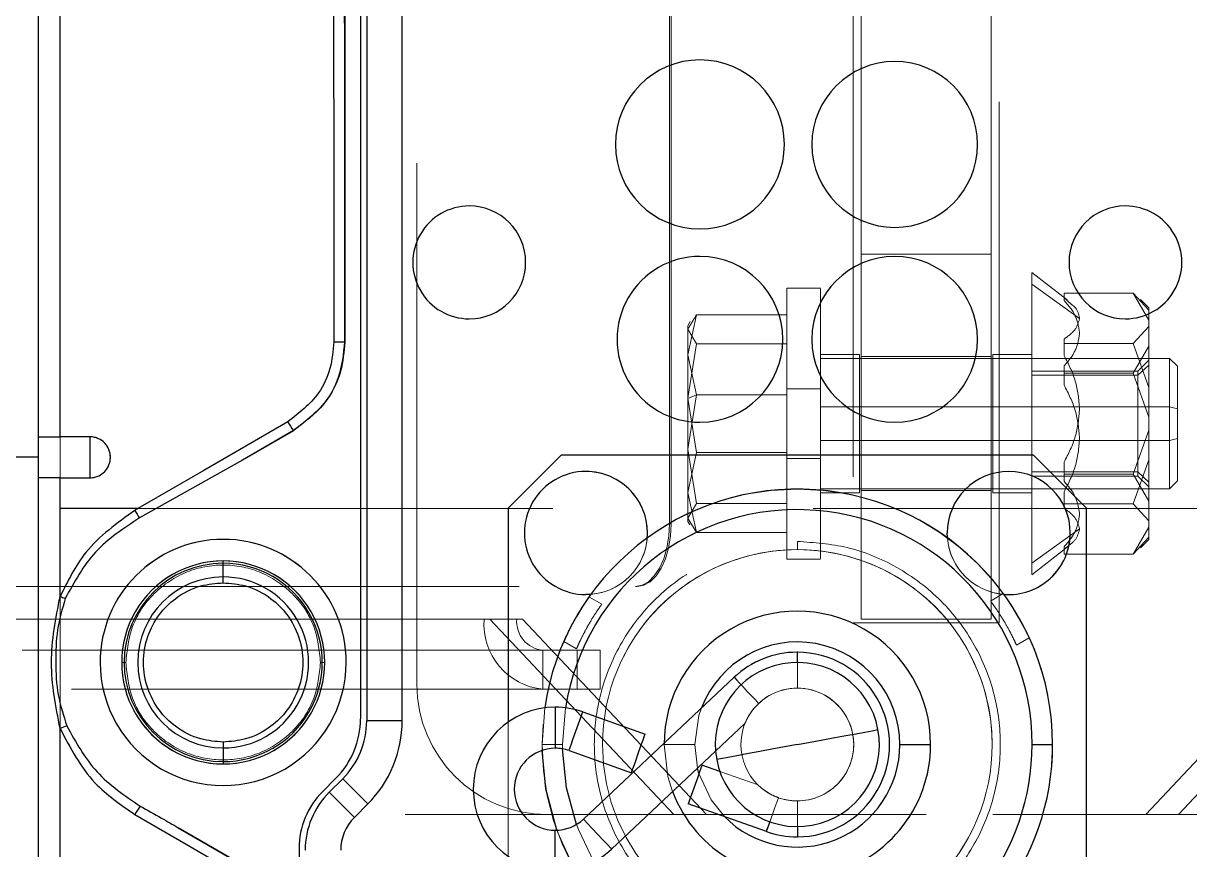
# Model space of a CAD drawing. Header units: millimetres. Extents: x 126 to 938, y 244 to 707.
# Drawn here: x 726.936 to 729.78, y 560.231 to 562.245 of the extents above; entities that cross this region are included whole.
import ezdxf

# ---------------------------------------------------------------- set-up
doc = ezdxf.new("R2010")
doc.units = ezdxf.units.MM
doc.linetypes.add('HIDDEN', pattern=[1.905, 1.27, -0.635])

msp = doc.modelspace()

# ---------------------------------------------------------------- linework, layer by layer
at = {"color": 7, "linetype": 'HIDDEN', "lineweight": 18}
for p, q in [((727.8954, 560.6344), (727.8954, 564.4444)), ((727.8954, 560.6344), (727.8954, 564.4444)), ((728.9596, 564.3144), (728.9596, 560.7838)), ((728.9596, 564.3144), (728.9596, 560.7838)), ((729.3152, 560.7838), (729.3152, 564.3144)), ((729.3152, 560.7838), (729.3152, 564.3144)), ((728.9787, 564.2856), (728.9787, 560.7931)), ((728.9787, 564.2856), (728.9787, 560.7931)), ((728.9787, 560.7931), (728.9787, 564.2856)), ((729.2962, 560.7931), (729.2962, 564.2856)), ((729.2962, 560.7931), (729.2962, 564.2856)), ((729.2962, 560.7931), (729.2962, 564.2856)), ((728.5113, 561.0249), (728.5113, 564.0538)), ((728.5156, 561.0249), (728.5156, 564.0538)), ((728.9787, 561.1106), (728.9787, 563.9681)), ((729.2962, 561.1106), (729.2962, 563.9681)), ((726.9733, 563.6373), (726.9733, 559.6123)), ((728.9787, 561.6821), (728.9787, 563.3966)), ((728.9787, 563.3966), (728.9787, 561.6821)), ((729.2962, 561.6821), (729.2962, 563.3966)), ((729.2962, 563.3966), (729.2962, 561.6821)), ((727.7583, 560.5501), (727.7583, 563.3173)), ((727.7733, 563.3123), (727.7733, 560.5451)), ((729.2962, 561.6821), (728.9787, 561.6821)), ((729.2962, 561.6821), (728.9787, 561.6821)), ((729.4811, 561.5708), (729.3948, 561.6377)), ((729.3948, 560.9291), (729.3948, 561.6371)), ((728.7974, 561.1847), (728.7974, 561.5996)), ((728.88, 561.5996), (728.7974, 561.5996)), ((729.5117, 561.526), (729.3948, 561.6096)), ((729.3948, 561.6096), (729.3948, 560.9016)), ((728.88, 561.1847), (728.88, 561.5978)), ((729.4736, 561.5874), (729.4736, 561.5698)), ((729.4736, 561.5874), (729.6425, 561.5874)), ((729.4736, 561.5763), (729.4736, 561.5874)), ((729.4736, 561.5763), (729.4736, 561.5698)), ((729.6425, 561.5874), (729.6806, 561.5216)), ((729.6806, 561.546), (729.6425, 561.5874)), ((729.6806, 561.552), (729.6604, 561.5722)), ((729.6806, 561.5216), (729.6806, 561.552)), ((729.6806, 561.5059), (729.6806, 561.546)), ((728.5774, 561.5348), (728.5561, 561.4373)), ((728.5621, 561.5179), (728.5561, 561.5075)), ((728.7974, 561.5348), (728.5774, 561.5348)), ((728.7974, 561.3399), (728.7974, 561.5348)), ((728.7974, 561.4642), (728.7974, 561.5348)), ((729.6806, 561.5216), (729.6806, 561.458)), ((728.5561, 561.4373), (728.5561, 561.5075)), ((728.5561, 561.4995), (728.5774, 561.4642)), ((728.5561, 561.4995), (728.5561, 561.3315)), ((729.6425, 561.4645), (729.6806, 561.5059)), ((729.6806, 561.5059), (729.6806, 561.3573)), ((728.5774, 561.4642), (728.5561, 561.3315)), ((728.7974, 561.4642), (728.5774, 561.4642)), ((728.7974, 561.1988), (728.7974, 561.4642)), ((729.4736, 561.4358), (729.4736, 561.4756)), ((729.4736, 561.4645), (729.4736, 561.4756)), ((729.4736, 561.4645), (729.6425, 561.4645)), ((729.4736, 561.4358), (729.4736, 561.4645)), ((729.6806, 561.3573), (729.6425, 561.4645)), ((729.6806, 561.458), (729.6425, 561.3922)), ((729.6806, 561.285), (729.6806, 561.458)), ((728.5561, 561.4373), (728.5774, 561.3399)), ((728.5561, 561.3304), (728.5561, 561.4373)), ((728.9749, 561.4376), (728.88, 561.4376)), ((728.88, 561.1011), (728.88, 561.4376)), ((728.88, 561.4376), (728.88, 561.1011)), ((728.9749, 561.1011), (728.9749, 561.4376)), ((728.9749, 561.4376), (728.9749, 561.1011)), ((729.2962, 561.4326), (728.9787, 561.4326)), ((728.9787, 561.1062), (728.9787, 561.4326)), ((728.9787, 561.4326), (728.9787, 561.1062)), ((729.2962, 561.1062), (729.2962, 561.4326)), ((729.2962, 561.4326), (729.2962, 561.1062)), ((729.3, 561.4376), (729.3948, 561.4376)), ((729.3, 561.4376), (729.3, 561.1011)), ((729.3, 561.1011), (729.3, 561.4376)), ((729.3948, 561.4376), (729.3948, 561.1011)), ((729.3948, 561.1011), (729.3948, 561.4376)), ((729.7309, 561.4281), (728.88, 561.4281)), ((728.88, 561.2286), (728.88, 561.4275)), ((729.4736, 561.4099), (729.4736, 561.3635)), ((729.4736, 561.4099), (729.4736, 561.3922)), ((729.6806, 561.4237), (729.6539, 561.397)), ((729.6539, 561.3873), (729.6806, 561.4119)), ((729.6806, 561.1268), (729.6806, 561.4235)), ((729.6806, 561.4119), (729.6806, 561.1152)), ((729.7309, 561.2286), (729.7309, 561.4281)), ((729.7499, 561.4091), (729.7309, 561.4281)), ((729.7499, 561.2335), (729.7499, 561.4091)), ((729.3948, 561.1515), (729.3948, 561.397)), ((729.6539, 561.397), (729.3948, 561.397)), ((729.3948, 561.3873), (729.6539, 561.3873)), ((729.3948, 561.3873), (729.3948, 561.1417)), ((729.4736, 561.3922), (729.4736, 561.3635)), ((729.4736, 561.3922), (729.6425, 561.3922)), ((729.6425, 561.3922), (729.6806, 561.285)), ((729.6539, 561.1515), (729.6539, 561.397)), ((729.6539, 561.3873), (729.6539, 561.1417)), ((728.7974, 561.3541), (728.7974, 560.9392)), ((728.88, 561.3541), (728.7974, 561.3541)), ((728.88, 561.3541), (728.88, 560.9409)), ((729.6806, 561.2537), (729.6806, 561.3573)), ((728.5774, 561.3399), (728.5561, 561.2072)), ((728.5561, 561.3304), (728.5774, 561.3399)), ((728.5561, 561.3315), (728.5774, 561.1988)), ((728.5561, 561.3315), (728.5561, 561.1014)), ((728.5561, 561.2072), (728.5561, 561.3304)), ((728.7974, 561.3399), (728.5774, 561.3399)), ((728.7974, 561.0745), (728.7974, 561.3399)), ((729.7309, 561.3101), (728.88, 561.3101)), ((728.88, 561.3101), (728.88, 561.1112)), ((729.7309, 561.3101), (729.7309, 561.1106)), ((729.7499, 561.3052), (729.7309, 561.3101)), ((729.7499, 561.3052), (729.7499, 561.1297)), ((729.6806, 561.285), (729.6806, 561.1814)), ((726.9733, 561.2373), (727.0983, 561.2373)), ((729.6425, 561.1465), (729.6806, 561.2537)), ((729.6806, 561.2537), (729.6806, 561.0807)), ((729.7499, 561.2335), (729.7309, 561.2286)), ((728.5561, 561.2072), (728.5774, 561.0745)), ((728.5561, 561.0392), (728.5561, 561.2072)), ((729.7309, 561.2286), (728.88, 561.2286)), ((726.9733, 561.1873), (726.7802, 561.1873)), ((726.9733, 561.1873), (726.9733, 559.6123)), ((726.9733, 559.6123), (726.9733, 561.1873)), ((728.2475, 561.1923), (728.1183, 561.063)), ((729.399, 561.1923), (728.2475, 561.1923)), ((728.5774, 561.1988), (728.5561, 561.1014)), ((728.7974, 561.1988), (728.5774, 561.1988)), ((728.7974, 561.0039), (728.7974, 561.1988)), ((728.88, 561.1847), (728.7974, 561.1847)), ((729.5283, 561.063), (729.399, 561.1923)), ((729.4736, 561.1288), (729.4736, 561.1752)), ((729.4736, 561.1465), (729.4736, 561.1752)), ((729.6806, 561.1814), (729.6425, 561.0742)), ((729.6806, 561.0328), (729.6806, 561.1814)), ((729.3948, 561.1515), (729.6539, 561.1515)), ((729.4736, 561.1465), (729.6425, 561.1465)), ((729.4736, 561.1288), (729.4736, 561.1465)), ((729.6806, 561.0807), (729.6425, 561.1465)), ((729.6539, 561.1515), (729.6806, 561.1268)), ((727.0983, 561.1373), (726.9733, 561.1373)), ((729.3948, 561.1417), (729.6539, 561.1417)), ((729.6539, 561.1417), (729.6806, 561.1151)), ((729.7309, 561.1106), (729.7499, 561.1297)), ((728.5561, 561.1014), (728.5774, 561.0039)), ((728.5561, 561.1014), (728.5561, 561.0312)), ((728.88, 561.1106), (729.7309, 561.1106)), ((728.9749, 561.1011), (728.88, 561.1011)), ((728.9787, 561.1106), (729.2962, 561.1106)), ((728.9787, 560.7931), (728.9787, 561.1106)), ((729.2962, 561.1062), (728.9787, 561.1062)), ((729.2962, 561.1106), (729.2962, 560.7931)), ((729.3, 561.1011), (729.3948, 561.1011)), ((729.4736, 561.1029), (729.4736, 561.0631)), ((729.4736, 561.1029), (729.4736, 561.0742)), ((730.1319, 561.0623), (727.026, 561.0623)), ((728.1183, 561.063), (728.1183, 559.9115)), ((728.5774, 561.0745), (728.5561, 561.0392)), ((728.7974, 561.0745), (728.5774, 561.0745)), ((728.7974, 561.0039), (728.7974, 561.0745)), ((729.4736, 561.0742), (729.6425, 561.0742)), ((729.4736, 561.0742), (729.4736, 561.0631)), ((729.5283, 559.9115), (729.5283, 561.063)), ((729.6425, 561.0742), (729.6806, 561.0328)), ((729.6806, 561.0171), (729.6806, 561.0807)), ((728.5561, 561.0392), (728.5774, 561.0039)), ((728.5561, 561.0312), (728.561, 561.0228)), ((729.6806, 561.0328), (729.6806, 560.9927)), ((728.5113, 561.0249), (728.5156, 561.0249)), ((728.7974, 561.0039), (728.5774, 561.0039)), ((729.5117, 561.0127), (729.3948, 560.9291)), ((729.6425, 560.9513), (729.6806, 561.0171)), ((729.6806, 561.0171), (729.6806, 560.9867)), ((728.8233, 560.9823), (728.8233, 560.9623)), ((729.6806, 560.9927), (729.6425, 560.9513)), ((729.6604, 560.9665), (729.6806, 560.9867)), ((729.3948, 560.9011), (729.4811, 560.9679)), ((729.4736, 560.9624), (729.4736, 560.9689)), ((729.4736, 560.9513), (729.4736, 560.9689)), ((729.4736, 560.9624), (729.4736, 560.9513)), ((729.4736, 560.9513), (729.6425, 560.9513)), ((728.7974, 560.9392), (728.88, 560.9392)), ((724.9661, 560.8725), (728.4284, 560.8725)), ((724.9704, 560.8725), (728.4327, 560.8725)), ((728.4327, 560.8725), (728.4284, 560.8725)), ((728.3152, 560.8469), (728.3464, 560.8292)), ((729.3254, 560.8552), (729.2945, 560.837)), ((725.0046, 560.7931), (728.0595, 560.7931)), ((725.0842, 560.7931), (728.1391, 560.7931)), ((728.0733, 560.7931), (728.0595, 560.7931)), ((728.1391, 560.7931), (728.0595, 560.7931)), ((728.5222, 560.3169), (728.0733, 560.7931)), ((728.0733, 560.7931), (728.1529, 560.7931)), ((728.1529, 560.7931), (728.1391, 560.7931)), ((728.6018, 560.3169), (728.1529, 560.7931)), ((728.9596, 560.7838), (729.3152, 560.7838)), ((728.9596, 560.7838), (729.3152, 560.7838)), ((728.9787, 560.7931), (729.2962, 560.7931)), ((728.9787, 560.7931), (729.2962, 560.7931)), ((729.2962, 560.7931), (728.9787, 560.7931)), ((729.2962, 560.7931), (728.9787, 560.7931)), ((729.673, 560.3169), (730.1219, 560.7931)), ((729.7526, 560.3169), (730.2015, 560.7931)), ((729.3888, 560.7475), (729.3578, 560.7293)), ((728.2536, 560.7381), (728.2848, 560.7205)), ((728.203, 560.7169), (725.1482, 560.7169)), ((725.4948, 560.7169), (728.3423, 560.7169)), ((728.203, 560.7169), (728.203, 560.622)), ((728.2861, 560.7169), (728.203, 560.7169)), ((728.2861, 560.622), (728.2861, 560.7169)), ((728.2861, 560.7169), (728.3423, 560.7169)), ((728.3423, 560.7169), (728.3423, 560.622)), ((728.8233, 560.7123), (728.8233, 560.6248)), ((727.1858, 560.6873), (727.1758, 560.6873)), ((727.6608, 560.6873), (727.6708, 560.6873)), ((728.8233, 560.6248), (728.8233, 560.6873)), ((725.1482, 560.622), (728.203, 560.622)), ((725.4948, 560.622), (728.3423, 560.622)), ((728.2861, 560.622), (728.203, 560.622)), ((728.3423, 560.622), (728.2861, 560.622)), ((728.2008, 560.4873), (728.2072, 560.5765)), ((728.2332, 560.4782), (728.2332, 560.5782)), ((728.2508, 560.4873), (728.2578, 560.5767)), ((728.1183, 560.5419), (728.1183, 560.2146)), ((728.6959, 560.539), (728.6239, 560.4713)), ((728.2508, 560.4873), (728.2008, 560.4873)), ((728.2009, 560.4729), (728.2008, 560.4873)), ((728.2509, 560.4767), (728.2508, 560.4873)), ((728.5733, 560.4873), (728.4983, 560.4873)), ((728.5799, 560.4299), (728.5733, 560.4873)), ((727.6654, 560.3723), (727.6982, 560.4051)), ((728.7275, 560.3886), (728.6343, 560.4216)), ((727.6818, 560.3708), (727.7147, 560.4037)), ((728.8233, 560.2623), (728.8233, 560.3498)), ((728.8233, 560.3498), (728.8233, 560.2873)), ((727.8674, 560.3169), (730.4074, 560.3169)), ((727.8674, 560.3169), (730.4074, 560.3169)), ((728.2129, 560.3169), (728.8038, 560.3169)), ((728.2129, 560.3169), (728.8038, 560.3169)), ((728.8677, 560.3169), (728.5222, 560.3169)), ((728.5222, 560.3169), (728.6018, 560.3169)), ((728.9473, 560.3169), (728.6018, 560.3169)), ((728.8038, 560.3169), (728.9749, 560.3169)), ((728.8038, 560.3169), (728.88, 560.3169)), ((728.88, 560.3169), (728.8677, 560.3169)), ((728.9473, 560.3169), (728.8677, 560.3169)), ((728.9749, 560.3169), (728.88, 560.3169)), ((728.88, 560.3169), (728.9749, 560.3169)), ((728.9749, 560.3169), (728.9473, 560.3169)), ((729.471, 560.3169), (729.3, 560.3169)), ((729.3948, 560.3169), (729.3, 560.3169)), ((729.3, 560.3169), (729.3275, 560.3169)), ((729.3, 560.3169), (729.3948, 560.3169)), ((729.4071, 560.3169), (729.3275, 560.3169)), ((729.3275, 560.3169), (729.673, 560.3169)), ((729.471, 560.3169), (729.3948, 560.3169)), ((729.3948, 560.3169), (729.4071, 560.3169)), ((729.4071, 560.3169), (729.7526, 560.3169)), ((730.062, 560.3169), (729.471, 560.3169)), ((730.062, 560.3169), (729.471, 560.3169)), ((729.7526, 560.3169), (729.673, 560.3169)), ((728.2332, 560.2782), (728.2332, 560.1782)), ((727.6083, 559.9173), (727.6083, 560.2344))]:
    msp.add_line(p, q, dxfattribs=at)
at = {"color": 7, "linetype": 'Continuous', "lineweight": 25}
for p, q in [((726.9733, 561.2372), (726.9733, 563.6373)), ((727.7198, 563.3159), (727.7198, 561.4686)), ((727.7583, 563.3173), (727.7583, 560.5501)), ((727.7733, 563.3123), (727.7733, 560.5451)), ((727.8599, 560.5451), (727.8599, 563.3123)), ((727.7193, 561.4689), (727.7198, 561.4686)), ((726.9733, 561.2373), (727.0257, 561.2373)), ((726.9733, 561.1373), (726.9733, 561.2372)), ((727.0983, 561.2373), (727.0257, 561.2373)), ((727.0983, 561.2373), (727.0983, 561.1373)), ((727.5946, 561.2524), (727.4707, 561.1805)), ((727.5948, 561.2522), (727.4707, 561.1805)), ((727.5946, 561.2524), (727.5948, 561.2522)), ((726.9733, 561.1873), (726.8987, 561.1873)), ((727.4707, 561.1805), (727.2193, 561.0394)), ((728.2475, 561.1923), (728.1183, 561.063)), ((729.399, 561.1923), (728.2475, 561.1923)), ((729.5283, 561.063), (729.399, 561.1923)), ((727.0257, 561.1373), (726.9733, 561.1373)), ((726.9733, 559.6123), (726.9733, 561.1373)), ((727.0257, 561.0623), (727.0257, 561.1373)), ((727.0257, 561.1373), (727.0983, 561.1373)), ((727.0257, 560.8483), (727.0257, 561.0623)), ((727.2154, 561.0623), (727.0257, 561.0623)), ((728.1183, 561.063), (728.1183, 560.5419)), ((729.5283, 559.9115), (729.5283, 561.063)), ((729.1892, 560.9908), (729.1888, 561.0028)), ((727.4233, 560.9289), (727.4233, 560.9348)), ((727.4233, 560.8956), (727.4233, 560.9289)), ((727.4233, 560.8815), (727.4233, 560.8956)), ((728.3197, 560.8532), (728.3078, 560.8528)), ((728.8233, 560.6873), (728.8233, 560.7123)), ((728.669, 560.6511), (728.3018, 560.3054)), ((728.2332, 560.5782), (728.2332, 560.4782)), ((728.3001, 560.5667), (728.4522, 560.5128)), ((727.0257, 559.6123), (727.0257, 560.5264)), ((727.8599, 560.5451), (727.7733, 560.5451)), ((727.4233, 560.493), (727.4233, 560.4789)), ((727.4233, 560.4789), (727.4233, 560.4456)), ((728.2667, 560.4725), (728.4188, 560.4185)), ((728.6239, 560.4713), (728.3703, 560.2326)), ((729.0733, 560.4873), (729.1483, 560.4873)), ((729.3958, 560.4873), (729.4458, 560.4873)), ((727.4233, 560.4456), (727.4233, 560.4398)), ((728.6343, 560.4216), (728.5907, 560.4371)), ((727.6982, 560.4051), (727.6654, 560.3723)), ((727.7147, 560.4037), (727.6818, 560.3708)), ((727.7759, 560.3424), (727.7147, 560.4037)), ((727.7431, 560.3096), (727.6818, 560.3708)), ((727.7759, 560.3424), (727.7431, 560.3096)), ((728.748, 560.2752), (728.5573, 560.3429)), ((727.3138, 560.2846), (727.4446, 560.2087)), ((727.4448, 560.2089), (727.3138, 560.2846)), ((728.2332, 560.1782), (728.2332, 560.2782)), ((728.8233, 560.2873), (728.8233, 560.2623)), ((727.6083, 560.2344), (727.6083, 559.9173))]:
    msp.add_line(p, q, dxfattribs=at)
at = {"color": 7, "linetype": 'Continuous', "lineweight": 25, "flags": 128}
for points in [[(727.0257, 561.2373), (727.0257, 562.4392), (727.0257, 563.6373)], [(727.5809, 561.2739), (727.3762, 561.1554), (727.2154, 561.0623)], [(728.669, 560.6511), (728.6706, 560.6494), (728.6751, 560.6446), (728.6822, 560.6371), (728.6862, 560.6329)], [(728.2667, 560.4725), (728.2679, 560.4761), (728.2716, 560.4863), (728.277, 560.5016), (728.2834, 560.5196), (728.2898, 560.5376), (728.2952, 560.5529), (728.2988, 560.5631), (728.3001, 560.5667)], [(728.8233, 560.4873), (728.8546, 560.4931), (728.8853, 560.4987), (728.9146, 560.5041), (728.9419, 560.5092), (728.9666, 560.5137), (728.9881, 560.5177), (729.006, 560.521), (729.0199, 560.5236)], [(728.4188, 560.4185), (728.4201, 560.4221), (728.4237, 560.4323), (728.4291, 560.4476), (728.4355, 560.4656), (728.4419, 560.4837), (728.4474, 560.4989), (728.451, 560.5092), (728.4522, 560.5128)], [(728.2369, 560.2783), (728.2102, 560.3792), (728.2009, 560.4729)], [(728.2849, 560.2926), (728.2605, 560.3821), (728.2509, 560.4767)], [(728.8233, 560.4873), (728.7919, 560.4815), (728.7612, 560.4758), (728.7319, 560.4704), (728.7046, 560.4653), (728.6799, 560.4608), (728.6584, 560.4568), (728.6405, 560.4535), (728.6266, 560.4509)], [(728.5907, 560.4371), (728.5895, 560.4335), (728.5858, 560.4233), (728.5804, 560.408), (728.574, 560.39), (728.5676, 560.3719), (728.5622, 560.3567), (728.5586, 560.3464), (728.5573, 560.3429)], [(728.5835, 560.4166), (728.5834, 560.4168), (728.5799, 560.4299)], [(727.2079, 560.3168), (727.3327, 560.2445), (727.4308, 560.1876)], [(728.3018, 560.3054), (728.3044, 560.3026), (728.3118, 560.2947), (728.3229, 560.2829), (728.3361, 560.269), (728.3492, 560.2551), (728.3603, 560.2432), (728.3677, 560.2354), (728.3703, 560.2326)]]:
    msp.add_lwpolyline(points, dxfattribs=at)
at = {"color": 7, "linetype": 'HIDDEN', "lineweight": 18, "flags": 128}
for points in [[(727.026, 563.6373), (727.026, 562.352), (727.026, 561.0623)], [(727.026, 561.0623), (727.026, 560.7928), (727.026, 560.5909), (727.026, 559.6123)], [(728.4284, 560.8725), (728.4446, 560.8754), (728.4601, 560.8841), (728.4745, 560.8982), (728.487, 560.9171), (728.4974, 560.9402), (728.505, 560.9666), (728.5097, 560.9951), (728.5113, 561.0249)], [(728.5156, 561.0249), (728.514, 560.9951), (728.5093, 560.9666), (728.5016, 560.9402), (728.4913, 560.9171), (728.4787, 560.8982), (728.4644, 560.8841), (728.4488, 560.8754), (728.4327, 560.8725)], [(728.729, 560.5874), (728.7211, 560.5958), (728.7116, 560.6059), (728.7013, 560.6168), (728.6912, 560.6276), (728.6822, 560.6371), (728.6751, 560.6446), (728.6706, 560.6494), (728.669, 560.6511)], [(728.6862, 560.6329), (728.6912, 560.6276), (728.7013, 560.6168), (728.7116, 560.6059), (728.7211, 560.5958), (728.729, 560.5874)], [(728.5733, 560.4873), (728.5834, 560.5577), (728.5897, 560.5764)], [(728.3001, 560.5667), (728.2988, 560.5631), (728.2952, 560.5529), (728.2898, 560.5376), (728.2834, 560.5196), (728.277, 560.5016), (728.2716, 560.4863), (728.2679, 560.4761), (728.2667, 560.4725)], [(728.4522, 560.5128), (728.451, 560.5092), (728.4474, 560.4989), (728.4419, 560.4837), (728.4355, 560.4656), (728.4291, 560.4476), (728.4237, 560.4323), (728.4201, 560.4221), (728.4188, 560.4185)], [(728.5191, 560.3727), (728.5077, 560.4095), (728.4983, 560.4873)], [(728.5573, 560.3429), (728.5586, 560.3464), (728.5622, 560.3567), (728.5676, 560.3719), (728.574, 560.39), (728.5804, 560.408), (728.5858, 560.4233), (728.5895, 560.4335), (728.5907, 560.4371)], [(728.6453, 560.3116), (728.6129, 560.3521), (728.5835, 560.4166)], [(728.748, 560.2752), (728.7488, 560.2773), (728.751, 560.2836), (728.7545, 560.2933), (728.7588, 560.3057), (728.7638, 560.3195), (728.7688, 560.3337), (728.7734, 560.3468), (728.7773, 560.3577)], [(728.7773, 560.3577), (728.7734, 560.3468), (728.7688, 560.3337), (728.7638, 560.3195), (728.7588, 560.3057), (728.7564, 560.2988)], [(728.3271, 560.2016), (728.2894, 560.2804), (728.2849, 560.2926)], [(728.3703, 560.2326), (728.3677, 560.2354), (728.3603, 560.2432), (728.3492, 560.2551), (728.3361, 560.269), (728.3229, 560.2829), (728.3118, 560.2947), (728.3044, 560.3026), (728.3018, 560.3054)], [(728.2798, 560.1837), (728.2383, 560.2743), (728.2369, 560.2783)]]:
    msp.add_lwpolyline(points, dxfattribs=at)
at = {"color": 7, "linetype": 'Continuous', "lineweight": 25}
for centre, radius, start, end in [((728.5858, 561.9498), 0.206, 90, 270), ((728.5858, 561.9498), 0.206, 270.0017, 89.9983), ((729.0608, 561.9498), 0.2021, 90, 270), ((729.0608, 561.9498), 0.2021, 270, 90), ((728.0233, 561.6623), 0.1375, 89.9988, 270.0012), ((728.0233, 561.6623), 0.1375, 270.0012, 89.9988), ((729.6233, 561.6623), 0.1375, 90.0012, 269.9988), ((729.6233, 561.6623), 0.1375, 269.9988, 90.0012), ((728.5858, 561.4748), 0.2021, 89.9983, 270.0017), ((728.5858, 561.4748), 0.2021, 270, 90), ((729.0608, 561.4748), 0.2021, 90, 270), ((729.0608, 561.4748), 0.2021, 270, 90), ((727.6993, 562.1876), 0.719, 269.5025, 271.5918), ((727.7174, 561.3458), 0.1543, 207.8073, 217.2932), ((728.3078, 561.0028), 0.15, 89.9993, 270.0007), ((728.3078, 561.0027), 0.15, 355.4348, 89.9976), ((729.3388, 561.0028), 0.15, 0.0015, 179.9985), ((728.8233, 560.4872), 0.6225, 0.0004, 171.7553), ((728.8233, 560.4873), 0.5725, 359.9998, 171.0108), ((727.5291, 561.2411), 0.3697, 209.708, 213.0766), ((729.3388, 561.0028), 0.15, 265.4348, 359.9976), ((727.4233, 560.6873), 0.3, 0.0006, 179.9994), ((727.4233, 560.6873), 0.2475, 89.9998, 270.0002), ((727.4233, 560.6873), 0.2416, 90.0004, 269.9996), ((727.4233, 560.6873), 0.2475, 269.9998, 90.0002), ((727.4233, 560.6873), 0.2416, 269.9992, 90.0008), ((727.4233, 560.6873), 0.2084, 90.0008, 269.9992), ((727.4233, 560.6873), 0.2084, 269.9992, 90.0008), ((727.5858, 562.2237), 1.485, 247.8406, 248.3579), ((728.8233, 560.4873), 0.325, 359.9995, 180.0005), ((728.8233, 560.4873), 0.25, 359.9996, 159.1086), ((728.8233, 560.4872), 0.225, 90.0029, 133.2627), ((728.8233, 560.4873), 0.225, 269.9988, 90.0012), ((727.4233, 560.6873), 0.3, 179.9994, 0.0006), ((728.8233, 560.4873), 0.2, 10.47, 190.47), ((728.2332, 560.3782), 0.2, 90.0009, 269.9991), ((728.2332, 560.378), 0.2002, 70.4789, 89.9857), ((727.5532, 560.5501), 0.205, 315.0029, 359.9998), ((727.2713, 559.9249), 0.6497, 110.6711, 112.214), ((727.5733, 560.5451), 0.2, 314.9983, 0.0019), ((727.5732, 560.5451), 0.2866, 315.0019, 0), ((728.8233, 560.4873), 0.2, 190.47, 10.47), ((728.2332, 560.3782), 0.1, 90, 270), ((728.2332, 560.3782), 0.1, 70.4739, 90.0024), ((728.8233, 560.4873), 0.6225, 209.1846, 359.9995), ((728.8233, 560.4873), 0.5725, 209.9298, 0), ((728.8233, 560.4873), 0.325, 200.648, 359.9999), ((728.8233, 560.4873), 0.25, 224.6292, 359.9995), ((727.8033, 560.2344), 0.1951, 135.0075, 179.9943), ((727.8232, 560.2294), 0.2, 134.9983, 180.0019), ((727.3837, 560.2198), 0.2008, 144.1506, 151.1112), ((727.8233, 560.2294), 0.1134, 135.0033, 179.9924), ((728.2332, 560.3782), 0.1, 269.9971, 313.2738), ((714.3553, 565.3931), 15.2755, 340.42518, 340.51895), ((728.8232, 560.4871), 0.2248, 250.4647, 270.0118), ((728.2333, 560.3782), 0.2, 269.9953, 313.2695)]:
    msp.add_arc(centre, radius, start, end, dxfattribs=at)
at = {"color": 7, "linetype": 'HIDDEN', "lineweight": 18}
for centre, radius, start, end in [((728.5858, 561.9498), 0.206, 90, 270), ((728.5858, 561.9498), 0.206, 270.0017, 89.9983), ((729.0608, 561.9498), 0.2021, 90, 270), ((729.0608, 561.9498), 0.2021, 270, 90), ((728.0233, 561.6623), 0.1375, 89.9988, 270.0012), ((728.0233, 561.6623), 0.1375, 270.0012, 89.9988), ((729.6233, 561.6623), 0.1375, 90.0012, 269.9988), ((729.6233, 561.6623), 0.1375, 269.9988, 90.0012), ((728.5858, 561.4748), 0.2021, 89.9983, 270.0017), ((728.5858, 561.4748), 0.2021, 270, 90), ((729.0608, 561.4748), 0.2021, 90, 270), ((729.0608, 561.4748), 0.2021, 270, 90), ((727.0983, 561.1873), 0.05, 269.9966, 90.0034), ((728.3078, 561.0028), 0.15, 89.9993, 270.0007), ((728.3078, 561.0028), 0.15, 270.0015, 89.9985), ((729.3388, 561.0028), 0.15, 0.0015, 179.9985), ((728.8233, 560.4872), 0.6225, 0.0003, 179.9997), ((729.3388, 561.0028), 0.15, 179.9993, 0.0007), ((727.4233, 560.6873), 0.3, 0.0006, 179.9994), ((728.3078, 561.0028), 0.15, 274.5693, 355.4307), ((729.3388, 561.0028), 0.15, 184.5693, 265.4307), ((728.8233, 560.4873), 0.475, 359.9996, 180.0004), ((728.8233, 560.4873), 0.475, 90.0001, 180.0006), ((728.8233, 560.4873), 0.475, 359.9994, 90.0006), ((727.4233, 560.6873), 0.2475, 90.0009, 179.9991), ((727.4233, 560.6873), 0.2475, 0.0009, 90.0005), ((728.2181, 560.7804), 0.1591, 175.4335, 264.5572), ((728.2098, 560.7875), 0.0709, 175.4437, 264.5463), ((727.4233, 560.6873), 0.3, 179.9994, 0.0006), ((727.4233, 560.6873), 0.2475, 179.9995, 269.9991), ((727.4233, 560.6873), 0.2475, 269.9995, 0.0005), ((728.2129, 560.6344), 0.3175, 180.0006, 269.9994), ((728.2129, 560.6344), 0.3175, 180.0006, 269.9994), ((728.8233, 560.4873), 0.1375, 359.9988, 180.0012), ((728.8233, 560.4873), 0.1375, 359.9988, 180.0012), ((728.8233, 560.4872), 0.1375, 90.0031, 133.2657), ((728.8233, 560.4872), 0.1375, 90.0031, 133.2657), ((728.8232, 560.4872), 0.1375, 0.0021, 89.9979), ((728.8232, 560.4872), 0.1375, 0.0021, 89.9979), ((727.5532, 560.5501), 0.205, 315.0029, 359.9998), ((727.5733, 560.5451), 0.2, 314.9983, 0.0019), ((728.8233, 560.4873), 0.6225, 180.0003, 359.9997), ((728.8233, 560.4873), 0.475, 180.0004, 359.9996), ((728.8233, 560.4873), 0.475, 180.0001, 269.9999), ((728.8233, 560.4873), 0.1375, 180.0012, 359.9988), ((728.8233, 560.4873), 0.1375, 180.0012, 359.9988), ((728.8233, 560.4873), 0.1375, 269.9978, 359.9997), ((728.8233, 560.4873), 0.1375, 269.9978, 359.9997), ((728.8233, 560.4873), 0.475, 269.9994, 359.9999), ((727.8033, 560.2344), 0.1951, 135.0075, 179.9943), ((727.8232, 560.2294), 0.2, 134.9983, 180.0019), ((728.8232, 560.4872), 0.1374, 250.467, 270.004), ((728.8232, 560.4872), 0.1374, 250.467, 270.004)]:
    msp.add_arc(centre, radius, start, end, dxfattribs=at)
for points, knots in [([(726.9733, 561.5133), (726.9733, 561.3464), (726.9733, 561.0127), (726.9733, 561.5637), (726.9733, 561.8323), (726.9733, 562.1729), (726.9733, 562.4764), (726.9733, 562.7536), (726.9733, 562.9908), (726.9733, 563.1706), (726.9733, 563.3134), (726.9733, 563.37), (726.9733, 563.4359), (726.9733, 563.37), (726.9733, 563.3134), (726.9733, 563.1706), (726.9733, 562.9908), (726.9733, 562.7534), (726.9733, 562.4771), (726.9733, 562.1697), (726.9733, 561.8452), (726.9733, 561.6244), (726.9733, 561.5133)], [0, 0, 0, 0, 0.072908, 0.145814, 0.220351, 0.293904, 0.363577, 0.426462, 0.47974, 0.521421, 0.550678, 0.567566, 0.572908, 0.57825, 0.595137, 0.624392, 0.666073, 0.719354, 0.782236, 0.851906, 0.925459, 1, 1, 1, 1]), ([(729.4736, 561.5763), (729.4759, 561.5743), (729.4827, 561.5683), (729.4915, 561.5601), (729.5065, 561.5486), (729.5095, 561.5356), (729.5117, 561.526)], [0, 0, 0, 0, 0.144408, 0.414465, 0.564679, 1, 1, 1, 1]), ([(729.5117, 561.4898), (729.5093, 561.5042), (729.5042, 561.5344), (729.4841, 561.5576), (729.4736, 561.5698)], [0, 0, 0, 0, 0.475046, 1, 1, 1, 1]), ([(728.5774, 561.5348), (728.5736, 561.5284), (728.5665, 561.5167), (728.5594, 561.5049), (728.5561, 561.4995)], [0, 0, 0, 0, 0.54052, 1, 1, 1, 1]), ([(729.5117, 561.526), (729.5089, 561.5167), (729.5025, 561.4955), (729.484, 561.4828), (729.4736, 561.4756)], [0, 0, 0, 0, 0.4347483, 1, 1, 1, 1]), ([(729.4736, 561.4099), (729.4841, 561.4221), (729.5042, 561.4453), (729.5093, 561.4755), (729.5117, 561.4898)], [0, 0, 0, 0, 0.5245706, 1, 1, 1, 1]), ([(729.4736, 561.4358), (729.4841, 561.4153), (729.5052, 561.3743), (729.5095, 561.3285), (729.5117, 561.3055)], [0, 0, 0, 0, 0.499994, 1, 1, 1, 1]), ([(729.5117, 561.2332), (729.5095, 561.2561), (729.5052, 561.302), (729.4841, 561.343), (729.4736, 561.3635)], [0, 0, 0, 0, 0.499638, 1, 1, 1, 1]), ([(729.5117, 561.3055), (729.5095, 561.2826), (729.5052, 561.2367), (729.4841, 561.1957), (729.4736, 561.1752)], [0, 0, 0, 0, 0.499638, 1, 1, 1, 1]), ([(729.4736, 561.1029), (729.4841, 561.1234), (729.5052, 561.1644), (729.5095, 561.2103), (729.5117, 561.2332)], [0, 0, 0, 0, 0.500014, 1, 1, 1, 1]), ([(729.4736, 561.1288), (729.4841, 561.1166), (729.5042, 561.0934), (729.5093, 561.0632), (729.5117, 561.0489)], [0, 0, 0, 0, 0.5245706, 1, 1, 1, 1]), ([(729.5117, 561.0127), (729.5089, 561.022), (729.5025, 561.0432), (729.484, 561.0559), (729.4736, 561.0631)], [0, 0, 0, 0, 0.435348, 1, 1, 1, 1]), ([(729.5117, 561.0489), (729.5093, 561.0345), (729.5042, 561.0044), (729.4841, 560.9811), (729.4736, 560.9689)], [0, 0, 0, 0, 0.475046, 1, 1, 1, 1]), ([(729.4736, 560.9624), (729.4759, 560.9645), (729.4849, 560.9727), (729.5041, 560.9848), (729.5091, 561.0033), (729.5117, 561.0127)], [0, 0, 0, 0, 0.144324, 0.565177, 1, 1, 1, 1]), ([(728.8233, 559.9923), (728.7824, 559.9952), (728.698, 560.0013), (728.5766, 560.0516), (728.4688, 560.1327), (728.3872, 560.2406), (728.3387, 560.362), (728.3232, 560.4872), (728.3387, 560.6125), (728.3872, 560.7339), (728.4688, 560.8418), (728.5766, 560.9229), (728.698, 560.9732), (728.7824, 560.9793), (728.8233, 560.9823)], [0, 0, 0, 0, 0.078857, 0.162865, 0.25, 0.337117, 0.421127, 0.499999, 0.57886, 0.66287, 0.750002, 0.837117, 0.921127, 1, 1, 1, 1]), ([(728.8233, 560.9823), (728.8641, 560.9793), (728.9485, 560.9732), (729.0699, 560.9229), (729.1777, 560.8418), (729.2593, 560.7339), (729.3078, 560.6125), (729.3233, 560.4873), (729.3078, 560.362), (729.2593, 560.2406), (729.1777, 560.1327), (729.07, 560.0516), (728.9485, 560.0013), (728.8641, 559.9952), (728.8233, 559.9923)], [0, 0, 0, 0, 0.078861, 0.162869, 0.25, 0.337117, 0.421128, 0.500001, 0.578859, 0.662866, 0.749998, 0.837115, 0.921124, 1, 1, 1, 1]), ([(727.1858, 560.6873), (727.1891, 560.7171), (727.1959, 560.7792), (727.251, 560.8599), (727.3312, 560.9129), (727.4233, 560.9304), (727.5153, 560.9129), (727.5955, 560.8599), (727.6506, 560.7792), (727.6575, 560.7171), (727.6608, 560.6873)], [0, 0, 0, 0, 0.120053, 0.249998, 0.379942, 0.499997, 0.620051, 0.750002, 0.879947, 1, 1, 1, 1]), ([(728.3152, 560.8469), (728.3142, 560.8456), (728.3107, 560.8406), (728.3035, 560.8299), (728.2931, 560.8137), (728.2815, 560.7942), (728.2707, 560.7742), (728.2621, 560.7569), (728.2567, 560.7452), (728.2542, 560.7396), (728.2536, 560.7381)], [0, 0, 0, 0, 0.038246, 0.146754, 0.308703, 0.499639, 0.690726, 0.853015, 0.961661, 1, 1, 1, 1]), ([(728.2536, 560.7381), (728.2542, 560.7396), (728.2567, 560.7452), (728.2621, 560.7569), (728.2707, 560.7741), (728.2815, 560.7941), (728.293, 560.8137), (728.3035, 560.8299), (728.3107, 560.8406), (728.3142, 560.8456), (728.3152, 560.8469)], [0, 0, 0, 0, 0.038233, 0.146772, 0.3087, 0.499659, 0.690742, 0.853034, 0.961687, 1, 1, 1, 1]), ([(729.2945, 560.837), (729.2954, 560.8357), (729.2991, 560.8308), (729.3065, 560.8203), (729.3172, 560.8043), (729.3292, 560.7849), (729.3403, 560.7651), (729.3491, 560.748), (729.3546, 560.7363), (729.3572, 560.7307), (729.3578, 560.7293)], [0, 0, 0, 0, 0.038231, 0.146794, 0.308703, 0.499643, 0.690731, 0.852958, 0.961684, 1, 1, 1, 1]), ([(729.3578, 560.7293), (729.3572, 560.7307), (729.3546, 560.7363), (729.3491, 560.7479), (729.3403, 560.7651), (729.3292, 560.7849), (729.3173, 560.8042), (729.3065, 560.8202), (729.2991, 560.8308), (729.2954, 560.8357), (729.2945, 560.837)], [0, 0, 0, 0, 0.038253, 0.146786, 0.308737, 0.499654, 0.690716, 0.852995, 0.961702, 1, 1, 1, 1]), ([(729.3888, 560.7475), (729.3881, 560.7489), (729.3855, 560.7545), (729.3799, 560.7661), (729.3711, 560.7832), (729.3599, 560.803), (729.348, 560.8223), (729.3374, 560.8384), (729.3299, 560.8489), (729.3263, 560.8539), (729.3254, 560.8552)], [0, 0, 0, 0, 0.038211, 0.146737, 0.308684, 0.49965, 0.690757, 0.853016, 0.961692, 1, 1, 1, 1]), ([(729.3254, 560.8552), (729.3263, 560.8539), (729.3299, 560.849), (729.3373, 560.8384), (729.348, 560.8224), (729.3599, 560.803), (729.371, 560.7832), (729.3799, 560.7661), (729.3855, 560.7545), (729.3881, 560.7489), (729.3888, 560.7475)], [0, 0, 0, 0, 0.038242, 0.146746, 0.308689, 0.499665, 0.69072, 0.853029, 0.961726, 1, 1, 1, 1]), ([(728.2848, 560.7205), (728.2854, 560.7219), (728.2879, 560.7275), (728.2932, 560.7393), (728.3017, 560.7565), (728.3125, 560.7765), (728.3241, 560.7961), (728.3346, 560.8123), (728.3419, 560.8229), (728.3454, 560.8279), (728.3464, 560.8292)], [0, 0, 0, 0, 0.038255, 0.146815, 0.308757, 0.499653, 0.690716, 0.852969, 0.961674, 1, 1, 1, 1]), ([(728.3464, 560.8292), (728.3454, 560.8279), (728.3419, 560.8229), (728.3346, 560.8123), (728.3241, 560.7961), (728.3125, 560.7766), (728.3017, 560.7566), (728.2932, 560.7393), (728.2879, 560.7275), (728.2854, 560.7219), (728.2848, 560.7205)], [0, 0, 0, 0, 0.03826, 0.146793, 0.308729, 0.499644, 0.690689, 0.852972, 0.961658, 1, 1, 1, 1]), ([(727.6608, 560.6873), (727.6575, 560.6574), (727.6506, 560.5953), (727.5955, 560.5146), (727.5153, 560.4616), (727.4233, 560.4441), (727.3312, 560.4616), (727.251, 560.5146), (727.1959, 560.5953), (727.1891, 560.6574), (727.1858, 560.6873)], [0, 0, 0, 0, 0.120052, 0.250003, 0.379949, 0.500003, 0.620057, 0.749997, 0.879948, 1, 1, 1, 1]), ([(728.6959, 560.539), (728.6959, 560.5392), (728.6962, 560.5398), (728.6972, 560.542), (728.699, 560.5462), (728.7021, 560.5524), (728.7076, 560.562), (728.7162, 560.5744), (728.7247, 560.583), (728.729, 560.5874)], [0, 0, 0, 0, 0.0086415, 0.0345121, 0.1238053, 0.2398125, 0.3858502, 0.6876094, 1, 1, 1, 1]), ([(728.729, 560.5874), (728.7247, 560.583), (728.7162, 560.5744), (728.7076, 560.562), (728.7021, 560.5524), (728.699, 560.5462), (728.6971, 560.542), (728.6962, 560.5398), (728.6959, 560.5392), (728.6959, 560.539)], [0, 0, 0, 0, 0.311668, 0.613786, 0.760098, 0.876374, 0.96583, 0.991397, 1, 1, 1, 1]), ([(728.7773, 560.3577), (728.7716, 560.3599), (728.7603, 560.3644), (728.7475, 560.3723), (728.7386, 560.3788), (728.7332, 560.3833), (728.7299, 560.3863), (728.7281, 560.388), (728.7276, 560.3885), (728.7275, 560.3886)], [0, 0, 0, 0, 0.3116956, 0.6138028, 0.7600299, 0.8762792, 0.9658065, 0.9914349, 1, 1, 1, 1]), ([(728.7275, 560.3886), (728.7276, 560.3885), (728.7281, 560.388), (728.7299, 560.3863), (728.7332, 560.3833), (728.7386, 560.3788), (728.7475, 560.3723), (728.7603, 560.3644), (728.7716, 560.3599), (728.7773, 560.3577)], [0, 0, 0, 0, 0.008638, 0.034556, 0.123859, 0.239825, 0.385911, 0.687535, 1, 1, 1, 1])]:
    msp.add_open_spline(points, degree=3, knots=knots, dxfattribs=at)
at = {"color": 7, "linetype": 'Continuous', "lineweight": 25}
for points, knots in [([(727.6909, 563.3171), (727.6915, 563.0091), (727.6926, 562.393), (727.6929, 561.7768), (727.6931, 561.4686)], [0, 0, 0, 0, 0.49981, 1, 1, 1, 1]), ([(727.7171, 563.3185), (727.7177, 562.9734), (727.7188, 562.3568), (727.7191, 561.7403), (727.7193, 561.4689)], [0, 0, 0, 0, 0.55981, 1, 1, 1, 1]), ([(727.6931, 561.4686), (727.6912, 561.4467), (727.6873, 561.4029), (727.6534, 561.33), (727.6083, 561.2951), (727.5809, 561.2739)], [0, 0, 0, 0, 0.280673, 0.561497, 1, 1, 1, 1]), ([(727.7193, 561.4689), (727.7162, 561.4392), (727.7105, 561.3851), (727.6674, 561.3067), (727.6212, 561.2722), (727.5946, 561.2524)], [0, 0, 0, 0, 0.34127, 0.622156, 1, 1, 1, 1]), ([(727.7198, 561.4686), (727.7177, 561.4446), (727.7134, 561.3958), (727.6757, 561.3147), (727.6253, 561.2758), (727.5948, 561.2522)], [0, 0, 0, 0, 0.276554, 0.562655, 1, 1, 1, 1]), ([(726.9733, 561.2372), (726.9733, 561.2372), (726.9733, 561.2372), (726.9733, 561.2373), (726.9733, 561.2373)], [0, 0, 0, 0, 0.553641, 1, 1, 1, 1]), ([(727.0983, 561.1373), (727.1024, 561.1376), (727.1101, 561.1381), (727.1224, 561.1428), (727.1326, 561.1501), (727.1403, 561.1596), (727.1464, 561.1712), (727.1495, 561.1873), (727.1464, 561.2034), (727.1403, 561.215), (727.1324, 561.2247), (727.1219, 561.232), (727.1095, 561.2365), (727.1021, 561.237), (727.0983, 561.2373)], [0, 0, 0, 0, 0.079167, 0.14731, 0.249996, 0.315443, 0.378971, 0.499778, 0.621922, 0.685214, 0.749792, 0.85904, 0.925625, 1, 1, 1, 1]), ([(726.9733, 561.1373), (726.9733, 561.1373), (726.9733, 561.1373), (726.9733, 561.1373), (726.9733, 561.1373)], [0, 0, 0, 0, 0.544284, 1, 1, 1, 1]), ([(727.2154, 561.0623), (727.2141, 561.0615), (727.2116, 561.06), (727.2091, 561.0586), (727.208, 561.0579)], [0, 0, 0, 0, 0.559961, 1, 1, 1, 1]), ([(727.208, 561.0579), (727.1645, 561.0268), (727.0866, 560.9712), (727.0444, 560.8859), (727.0257, 560.8483)], [0, 0, 0, 0, 0.559457, 1, 1, 1, 1]), ([(727.2193, 561.0394), (727.1809, 561.0142), (727.1042, 560.964), (727.0602, 560.8835), (727.0382, 560.8433)], [0, 0, 0, 0, 0.500398, 1, 1, 1, 1]), ([(727.4233, 560.493), (727.4049, 560.4946), (727.3633, 560.498), (727.3086, 560.5265), (727.2644, 560.5704), (727.236, 560.6242), (727.2255, 560.6873), (727.236, 560.7503), (727.2644, 560.8041), (727.3086, 560.848), (727.3633, 560.8765), (727.4049, 560.8799), (727.4233, 560.8815)], [0, 0, 0, 0, 0.090408, 0.204776, 0.295185, 0.394896, 0.500002, 0.605109, 0.704811, 0.795227, 0.909591, 1, 1, 1, 1]), ([(727.4233, 560.8815), (727.4416, 560.8799), (727.4832, 560.8765), (727.5379, 560.848), (727.5821, 560.8041), (727.6105, 560.7503), (727.621, 560.6873), (727.6105, 560.6242), (727.5821, 560.5704), (727.5379, 560.5265), (727.4832, 560.498), (727.4416, 560.4946), (727.4233, 560.493)], [0, 0, 0, 0, 0.090417, 0.204779, 0.295194, 0.394894, 0.499998, 0.605101, 0.70481, 0.795218, 0.909584, 1, 1, 1, 1]), ([(727.0257, 560.5264), (727.0152, 560.58), (726.9941, 560.6874), (727.0152, 560.7947), (727.0257, 560.8483)], [0, 0, 0, 0, 0.500055, 1, 1, 1, 1]), ([(727.0382, 560.8433), (727.0309, 560.8179), (727.0165, 560.767), (727.014, 560.6875), (727.0177, 560.6081), (727.0339, 560.5578), (727.042, 560.5327)], [0, 0, 0, 0, 0.250055, 0.500606, 0.750905, 1, 1, 1, 1]), ([(727.0257, 560.5264), (727.0505, 560.4789), (727.0947, 560.3942), (727.1733, 560.3405), (727.2079, 560.3168)], [0, 0, 0, 0, 0.559558, 1, 1, 1, 1]), ([(727.042, 560.5327), (727.064, 560.493), (727.1079, 560.4135), (727.1833, 560.3628), (727.2209, 560.3374)], [0, 0, 0, 0, 0.500189, 1, 1, 1, 1]), ([(727.2209, 560.3374), (727.2383, 560.3276), (727.2693, 560.3101), (727.3002, 560.2924), (727.3138, 560.2846)], [0, 0, 0, 0, 0.56002, 1, 1, 1, 1])]:
    msp.add_open_spline(points, degree=3, knots=knots, dxfattribs=at)

doc.saveas('drawing.dxf')
